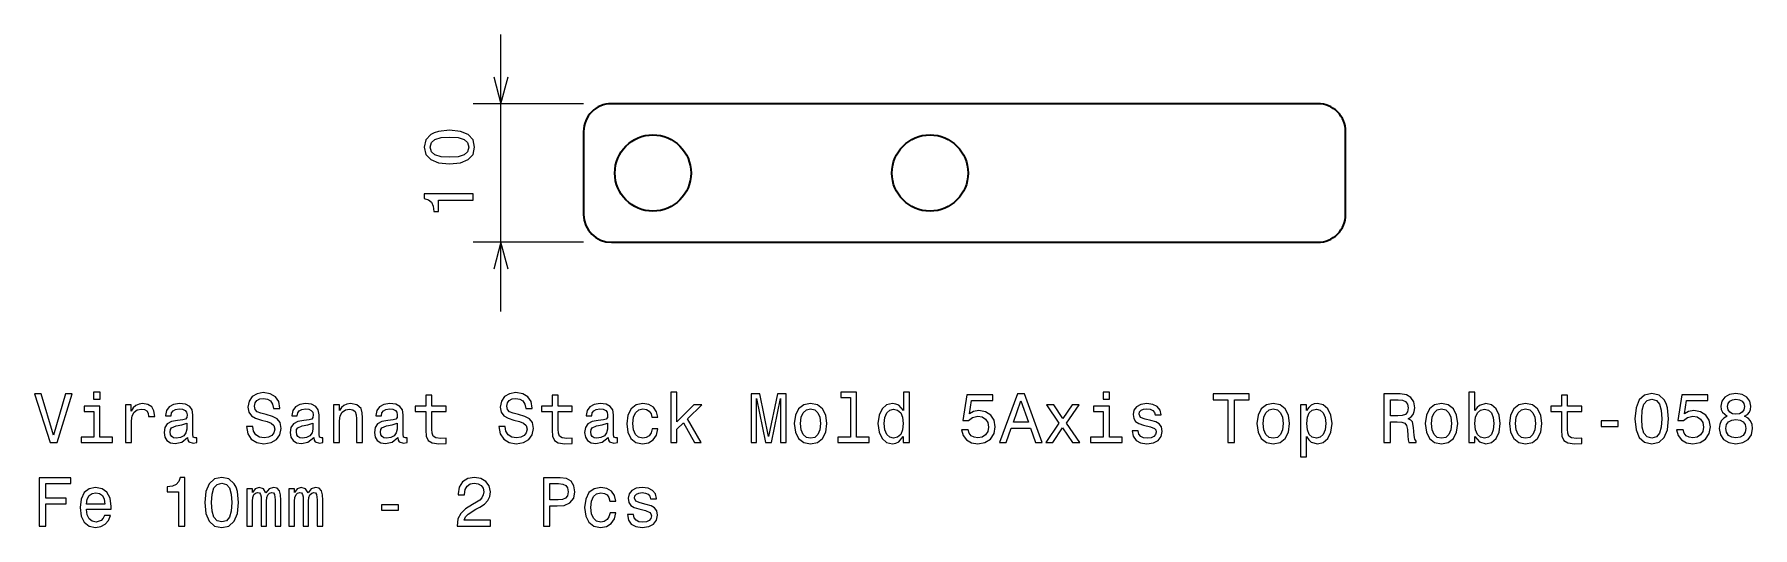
# Model space of a CAD drawing. Extents: x 81 to 205, y 79 to 115.
import ezdxf

# ---------------------------------------------------------------- set-up
doc = ezdxf.new("R2010")
doc.units = 0

msp = doc.modelspace()

# ---------------------------------------------------------------- linework, layer by layer
at = {"color": 7, "lineweight": 13}
msp.add_line((115.024445, 95), (115.024445, 115), dxfattribs=at)
at = {"color": 7, "lineweight": 13, "ltscale": 0.199389}
for p, q in [((121, 110), (113.024445, 110)), ((121, 100), (113.024445, 100))]:
    msp.add_line(p, q, dxfattribs=at)
at = {"color": 7, "lineweight": 35}
for p, q in [((174, 110), (123, 110)), ((123, 100), (174, 100))]:
    msp.add_line(p, q, dxfattribs=at)
at = {"color": 7, "lineweight": 35, "ltscale": 0.15}
for p, q in [((121, 108), (121, 102)), ((176, 102), (176, 108))]:
    msp.add_line(p, q, dxfattribs=at)
at = {"color": 7, "lineweight": 13}
for points in [[(114.506805, 111.931854), (115.024445, 110), (115.542084, 111.931854)], [(115.542084, 98.068146), (115.024445, 100), (114.506805, 98.068146)]]:
    msp.add_lwpolyline(points, dxfattribs=at)
for points in [[(111.314789, 105.652588), (112.106583, 105.728241), (112.671417, 105.965271), (113.014359, 106.343536), (113.125305, 106.868011), (113.014359, 107.387482), (112.671417, 107.765717), (112.106583, 107.997711), (111.314789, 108.0784), (110.528046, 107.997711), (110.215363, 107.901886), (109.95816, 107.765717), (109.615219, 107.387482), (109.499222, 106.868011), (109.615219, 106.343536), (109.963211, 105.965271), (110.528046, 105.728241)], [(111.314789, 106.136749), (110.704559, 106.177094), (110.265793, 106.303162), (110.008591, 106.530121), (109.917816, 106.868011), (110.008591, 107.200867), (110.265793, 107.427826), (110.704559, 107.553894), (111.314789, 107.594238), (111.930069, 107.553894), (112.36882, 107.427826), (112.626022, 107.200867), (112.711761, 106.868011), (112.626022, 106.530121), (112.36882, 106.303162), (111.930069, 106.177094)], [(113.024445, 103.041229), (113.024445, 103.500153), (109.499222, 103.500153), (109.499222, 103.157196), (109.80687, 103.066437), (110.013641, 102.884888), (110.134674, 102.607513), (110.175018, 102.224213), (110.533096, 102.224213), (110.533096, 103.041229)], [(83.610588, 89.070992), (82.73307, 86.090446), (81.83033, 89.070992), (81.351227, 89.070992), (82.480911, 85.565948), (82.985229, 85.565948), (84.089699, 89.070992)], [(86.081772, 85.939148), (86.081772, 88.18338), (84.942001, 88.18338), (84.942001, 87.805145), (85.63797, 87.805145), (85.63797, 85.939148), (84.730186, 85.939148), (84.730186, 85.565948), (86.999641, 85.565948), (86.999641, 85.939148)], [(86.096901, 89.186989), (85.627884, 89.186989), (85.627884, 88.682663), (86.096901, 88.682663)], [(87.927597, 85.565948), (88.371399, 85.565948), (88.371399, 87.11422), (88.416786, 87.487419), (88.552956, 87.754707), (88.774857, 87.916092), (89.072403, 87.971565), (89.294312, 87.936264), (89.460732, 87.835403), (89.5616, 87.663933), (89.596901, 87.431946), (90.045746, 87.431946), (89.985229, 87.840446), (89.818802, 88.13295), (89.541428, 88.309464), (89.163185, 88.36998), (88.905983, 88.329636), (88.684074, 88.228775), (88.487389, 88.057304), (88.331055, 87.825317), (88.331055, 88.274162), (87.927597, 88.274162)], [(92.405983, 85.918976), (92.405983, 85.903847), (92.431198, 85.732376), (92.506844, 85.611336), (92.82457, 85.515518), (93.071686, 85.555862), (93.071686, 85.898804), (92.965775, 85.883675), (92.82457, 85.949234), (92.799355, 86.150963), (92.799355, 87.552979), (92.738831, 87.911049), (92.562317, 88.163208), (92.254684, 88.314507), (91.820969, 88.36998), (91.397331, 88.309464), (91.084656, 88.137993), (90.88797, 87.870705), (90.822403, 87.517677), (90.822403, 87.487419), (91.220825, 87.487419), (91.256126, 87.699234), (91.367073, 87.850533), (91.54863, 87.941307), (91.805832, 87.976608), (92.052956, 87.951393), (92.229469, 87.875748), (92.335373, 87.744621), (92.370674, 87.563065), (92.350502, 87.35125), (92.269814, 87.245346), (92.068085, 87.194908), (91.689842, 87.154564), (91.256126, 87.063789), (90.948486, 86.902405), (90.76693, 86.650246), (90.711456, 86.277046), (90.761887, 85.944191), (90.918228, 85.697075), (91.170387, 85.540733), (91.518372, 85.48526), (91.987389, 85.591164)], [(97.116356, 86.720848), (96.657425, 86.720848), (96.758286, 86.186264), (97.010445, 85.792892), (97.398773, 85.555862), (97.923271, 85.470131), (98.442726, 85.550819), (98.831055, 85.77272), (99.078171, 86.120705), (99.168945, 86.579636), (99.0933, 86.993179), (98.881485, 87.260475), (98.538544, 87.436989), (98.079613, 87.568108), (97.686241, 87.663933), (97.429031, 87.774879), (97.282784, 87.936264), (97.237396, 88.188431), (97.282784, 88.415375), (97.413902, 88.586845), (97.615631, 88.702835), (97.893013, 88.743179), (98.17543, 88.692749), (98.397339, 88.55658), (98.543587, 88.329636), (98.614197, 88.022003), (99.073128, 88.022003), (99.073128, 88.032089), (98.992432, 88.506149), (98.755402, 88.859177), (98.382202, 89.081078), (97.877884, 89.156723), (97.423996, 89.081078), (97.070969, 88.869263), (96.844017, 88.541451), (96.763329, 88.117821), (96.828888, 87.739578), (97.020531, 87.482376), (97.323128, 87.310905), (97.736671, 87.179779), (98.145172, 87.063789), (98.452812, 86.952835), (98.639412, 86.791451), (98.704971, 86.529205), (98.644455, 86.261917), (98.488113, 86.060188), (98.251083, 85.934105), (97.943443, 85.893761), (97.600502, 85.949234), (97.338257, 86.110619), (97.171829, 86.372864)], [(101.514053, 85.918976), (101.514053, 85.903847), (101.539261, 85.732376), (101.614914, 85.611336), (101.932632, 85.515518), (102.179756, 85.555862), (102.179756, 85.898804), (102.073845, 85.883675), (101.932632, 85.949234), (101.907425, 86.150963), (101.907425, 87.552979), (101.846901, 87.911049), (101.670387, 88.163208), (101.362755, 88.314507), (100.929031, 88.36998), (100.505402, 88.309464), (100.192726, 88.137993), (99.99604, 87.870705), (99.930473, 87.517677), (99.930473, 87.487419), (100.328888, 87.487419), (100.364197, 87.699234), (100.475143, 87.850533), (100.6567, 87.941307), (100.91391, 87.976608), (101.161026, 87.951393), (101.33754, 87.875748), (101.443443, 87.744621), (101.478745, 87.563065), (101.458572, 87.35125), (101.377884, 87.245346), (101.176155, 87.194908), (100.797913, 87.154564), (100.364197, 87.063789), (100.056557, 86.902405), (99.875, 86.650246), (99.819527, 86.277046), (99.869957, 85.944191), (100.026299, 85.697075), (100.278458, 85.540733), (100.626442, 85.48526), (101.095459, 85.591164)], [(102.941284, 85.565948), (103.385086, 85.565948), (103.385086, 87.129349), (103.430481, 87.487419), (103.576729, 87.749664), (103.803673, 87.911049), (104.10627, 87.971565), (104.348343, 87.921135), (104.499641, 87.784966), (104.575287, 87.558022), (104.60051, 87.255432), (104.60051, 85.565948), (105.044312, 85.565948), (105.044312, 87.346207), (105.024139, 87.704277), (104.933357, 88.001831), (104.635811, 88.274162), (104.171829, 88.36998), (103.914627, 88.334679), (103.697769, 88.238861), (103.511169, 88.077477), (103.364914, 87.860619), (103.364914, 88.274162), (102.941284, 88.274162)], [(107.586098, 85.918976), (107.586098, 85.903847), (107.611313, 85.732376), (107.686958, 85.611336), (108.004684, 85.515518), (108.251801, 85.555862), (108.251801, 85.898804), (108.145889, 85.883675), (108.004684, 85.949234), (107.979469, 86.150963), (107.979469, 87.552979), (107.918945, 87.911049), (107.742432, 88.163208), (107.434799, 88.314507), (107.001083, 88.36998), (106.577454, 88.309464), (106.264771, 88.137993), (106.068085, 87.870705), (106.002518, 87.517677), (106.002518, 87.487419), (106.40094, 87.487419), (106.436241, 87.699234), (106.547188, 87.850533), (106.728745, 87.941307), (106.985954, 87.976608), (107.23307, 87.951393), (107.409584, 87.875748), (107.515488, 87.744621), (107.550797, 87.563065), (107.530624, 87.35125), (107.449928, 87.245346), (107.248199, 87.194908), (106.869957, 87.154564), (106.436241, 87.063789), (106.128601, 86.902405), (105.947044, 86.650246), (105.891571, 86.277046), (105.942001, 85.944191), (106.098343, 85.697075), (106.350502, 85.540733), (106.698486, 85.48526), (107.167511, 85.591164)], [(109.608429, 87.805145), (109.608429, 86.448517), (109.638687, 86.00975), (109.7799, 85.707161), (110.062317, 85.530647), (110.541428, 85.470131), (111.065918, 85.495346), (111.065918, 85.878632), (110.682632, 85.848366), (110.334656, 85.888718), (110.148056, 86.014793), (110.06736, 86.226608), (110.052231, 86.524162), (110.052231, 87.805145), (111.065918, 87.805145), (111.065918, 88.18338), (110.052231, 88.18338), (110.052231, 88.975174), (109.608429, 88.975174), (109.608429, 88.18338), (108.841858, 88.18338), (108.841858, 87.805145)], [(115.332489, 86.720848), (114.873558, 86.720848), (114.974426, 86.186264), (115.226578, 85.792892), (115.614914, 85.555862), (116.139404, 85.470131), (116.658859, 85.550819), (117.047188, 85.77272), (117.294312, 86.120705), (117.385086, 86.579636), (117.309433, 86.993179), (117.097626, 87.260475), (116.754684, 87.436989), (116.295746, 87.568108), (115.902374, 87.663933), (115.645172, 87.774879), (115.498917, 87.936264), (115.453529, 88.188431), (115.498917, 88.415375), (115.630035, 88.586845), (115.831772, 88.702835), (116.109146, 88.743179), (116.391571, 88.692749), (116.613472, 88.55658), (116.75972, 88.329636), (116.83033, 88.022003), (117.289261, 88.022003), (117.289261, 88.032089), (117.208572, 88.506149), (116.971542, 88.859177), (116.598343, 89.081078), (116.094017, 89.156723), (115.640129, 89.081078), (115.287102, 88.869263), (115.060158, 88.541451), (114.979462, 88.117821), (115.045029, 87.739578), (115.236664, 87.482376), (115.539261, 87.310905), (115.952805, 87.179779), (116.361313, 87.063789), (116.668945, 86.952835), (116.855545, 86.791451), (116.921112, 86.529205), (116.860588, 86.261917), (116.704254, 86.060188), (116.467216, 85.934105), (116.159576, 85.893761), (115.816635, 85.949234), (115.554398, 86.110619), (115.38797, 86.372864)], [(118.716492, 87.805145), (118.716492, 86.448517), (118.74675, 86.00975), (118.88797, 85.707161), (119.170387, 85.530647), (119.64949, 85.470131), (120.173988, 85.495346), (120.173988, 85.878632), (119.790703, 85.848366), (119.442719, 85.888718), (119.256119, 86.014793), (119.17543, 86.226608), (119.160301, 86.524162), (119.160301, 87.805145), (120.173988, 87.805145), (120.173988, 88.18338), (119.160301, 88.18338), (119.160301, 88.975174), (118.716492, 88.975174), (118.716492, 88.18338), (117.949921, 88.18338), (117.949921, 87.805145)], [(122.766205, 85.918976), (122.766205, 85.903847), (122.791428, 85.732376), (122.867065, 85.611336), (123.184799, 85.515518), (123.431915, 85.555862), (123.431915, 85.898804), (123.326004, 85.883675), (123.184799, 85.949234), (123.159576, 86.150963), (123.159576, 87.552979), (123.09906, 87.911049), (122.922546, 88.163208), (122.614914, 88.314507), (122.18119, 88.36998), (121.757561, 88.309464), (121.444885, 88.137993), (121.248199, 87.870705), (121.182632, 87.517677), (121.182632, 87.487419), (121.581047, 87.487419), (121.616348, 87.699234), (121.727303, 87.850533), (121.908859, 87.941307), (122.166061, 87.976608), (122.413177, 87.951393), (122.589691, 87.875748), (122.695602, 87.744621), (122.730904, 87.563065), (122.710732, 87.35125), (122.630035, 87.245346), (122.428314, 87.194908), (122.050064, 87.154564), (121.616348, 87.063789), (121.308716, 86.902405), (121.127159, 86.650246), (121.071686, 86.277046), (121.122116, 85.944191), (121.278458, 85.697075), (121.530617, 85.540733), (121.878601, 85.48526), (122.347618, 85.591164)], [(125.918228, 87.376465), (126.356979, 87.376465), (126.266205, 87.779922), (126.049347, 88.097649), (125.711449, 88.294334), (125.27269, 88.36998), (124.788544, 88.269119), (124.42038, 87.986694), (124.1884, 87.527763), (124.107704, 86.912491), (124.18335, 86.302261), (124.410294, 85.848366), (124.768372, 85.565948), (125.257561, 85.470131), (125.691277, 85.545776), (126.029175, 85.757591), (126.261162, 86.090446), (126.36203, 86.534248), (125.9384, 86.534248), (125.862747, 86.251831), (125.721542, 86.040009), (125.519806, 85.90889), (125.27269, 85.868546), (124.965057, 85.934105), (124.743149, 86.135834), (124.606979, 86.463646), (124.5616, 86.92762), (124.606979, 87.381508), (124.748199, 87.70932), (124.975143, 87.911049), (125.27269, 87.981651), (125.534943, 87.936264), (125.731628, 87.820274), (125.862747, 87.628632)], [(127.289978, 85.565948), (127.73378, 85.565948), (127.73378, 86.519119), (128.197754, 86.967964), (128.994598, 85.565948), (129.493866, 85.565948), (128.500351, 87.275604), (129.519089, 88.274162), (128.95929, 88.274162), (127.73378, 87.053703), (127.73378, 89.186989), (127.289978, 89.186989)], [(133.084656, 85.565948), (133.472977, 85.565948), (133.472977, 88.743179), (134.128601, 85.565948), (134.562317, 85.565948), (135.212891, 88.743179), (135.212891, 85.565948), (135.606262, 85.565948), (135.606262, 89.065948), (134.990982, 89.065948), (134.345459, 85.979492), (133.704956, 89.065948), (133.084656, 89.065948)], [(136.206406, 86.917534), (136.287094, 86.302261), (136.519089, 85.848366), (136.887238, 85.565948), (137.38147, 85.470131), (137.870667, 85.565948), (138.238831, 85.843323), (138.47081, 86.297218), (138.556549, 86.917534), (138.47081, 87.532806), (138.238831, 87.991737), (137.870667, 88.269119), (137.38147, 88.36998), (136.887238, 88.269119), (136.519089, 87.986694), (136.287094, 87.532806)], [(140.256119, 88.813789), (140.256119, 85.939148), (139.343292, 85.939148), (139.343292, 85.565948), (141.607697, 85.565948), (141.607697, 85.939148), (140.699921, 85.939148), (140.699921, 89.186989), (139.56015, 89.186989), (139.56015, 88.813789)], [(144.073837, 85.984535), (144.073837, 85.565948), (144.517639, 85.565948), (144.517639, 89.186989), (144.078888, 89.186989), (144.078888, 87.860619), (143.740982, 88.243904), (143.53421, 88.334679), (143.29718, 88.36998), (142.8685, 88.269119), (142.535645, 87.986694), (142.318787, 87.532806), (142.243149, 86.922577), (142.318787, 86.312347), (142.535645, 85.853409), (142.8685, 85.565948), (143.29718, 85.470131), (143.53421, 85.505432), (143.746033, 85.596207)], [(148.274841, 86.478775), (148.385803, 86.065231), (148.632904, 85.742462), (148.996033, 85.540733), (149.459991, 85.46508), (149.96936, 85.555862), (150.367783, 85.802979), (150.619934, 86.19635), (150.715759, 86.700676), (150.630035, 87.169693), (150.387955, 87.537849), (150.009705, 87.774879), (149.520523, 87.860619), (149.142273, 87.800095), (148.849762, 87.633675), (148.990982, 88.576752), (150.524124, 88.576752), (150.524124, 88.990303), (148.653076, 88.990303), (148.375702, 87.134392), (148.779175, 87.134392), (149.071671, 87.371422), (149.44487, 87.457161), (149.767639, 87.40168), (150.014755, 87.240303), (150.171097, 86.993179), (150.226563, 86.675461), (150.171097, 86.357735), (150.009705, 86.110619), (149.762604, 85.954277), (149.44487, 85.898804), (149.177582, 85.934105), (148.97081, 86.050095), (148.819519, 86.231651), (148.743866, 86.478775)], [(151.028442, 85.565948), (151.492432, 85.565948), (151.86058, 86.594765), (153.257553, 86.594765), (153.625702, 85.565948), (154.099777, 85.565948), (152.818787, 89.070992), (152.304382, 89.070992)], [(152.021973, 87.023438), (152.561584, 88.566666), (153.101227, 87.023438)], [(154.876434, 85.565948), (155.572403, 86.61998), (156.288544, 85.565948), (156.82312, 85.565948), (155.854828, 86.962921), (156.767639, 88.274162), (156.253235, 88.274162), (155.592575, 87.290733), (154.931915, 88.274162), (154.40741, 88.274162), (155.305115, 86.957878), (154.356979, 85.565948)], [(158.94632, 85.939148), (158.94632, 88.18338), (157.806549, 88.18338), (157.806549, 87.805145), (158.502518, 87.805145), (158.502518, 85.939148), (157.594727, 85.939148), (157.594727, 85.565948), (159.864197, 85.565948), (159.864197, 85.939148)], [(158.961456, 89.186989), (158.492432, 89.186989), (158.492432, 88.682663), (158.961456, 88.682663)], [(161.952087, 87.144478), (161.523407, 87.245346), (161.205688, 87.361336), (161.099792, 87.598366), (161.130035, 87.764793), (161.235962, 87.885834), (161.40741, 87.961479), (161.654541, 87.991737), (161.891571, 87.961479), (162.078171, 87.870705), (162.199219, 87.734535), (162.249634, 87.552979), (162.68335, 87.552979), (162.68335, 87.563065), (162.607712, 87.890877), (162.40094, 88.148079), (162.078171, 88.309464), (161.654541, 88.36998), (161.225861, 88.309464), (160.913177, 88.143036), (160.716492, 87.89592), (160.655975, 87.583237), (160.70137, 87.280647), (160.84259, 87.068832), (161.07457, 86.917534), (161.41246, 86.811623), (161.906708, 86.69059), (162.20929, 86.564507), (162.289978, 86.463646), (162.320251, 86.312347), (162.274857, 86.125748), (162.153809, 85.984535), (161.957123, 85.893761), (161.694885, 85.863503), (161.417511, 85.893761), (161.215775, 85.999664), (161.07962, 86.171135), (161.024139, 86.408165), (160.595459, 86.408165), (160.666077, 86.004707), (160.872833, 85.712204), (161.200653, 85.53569), (161.654541, 85.470131), (162.128601, 85.53569), (162.476593, 85.712204), (162.6884, 85.994621), (162.764038, 86.362778), (162.708572, 86.680504), (162.552231, 86.897362), (162.295029, 87.038574)], [(167.509735, 85.565948), (167.973709, 85.565948), (167.973709, 88.642319), (169.032776, 88.642319), (169.032776, 89.065948), (166.445618, 89.065948), (166.445618, 88.642319), (167.509735, 88.642319)], [(169.602676, 86.917534), (169.683365, 86.302261), (169.915344, 85.848366), (170.283508, 85.565948), (170.77774, 85.470131), (171.266937, 85.565948), (171.635101, 85.843323), (171.867081, 86.297218), (171.95282, 86.917534), (171.867081, 87.532806), (171.635101, 87.991737), (171.266937, 88.269119), (170.77774, 88.36998), (170.283508, 88.269119), (169.915344, 87.986694), (169.683365, 87.532806)], [(173.188416, 87.855576), (173.188416, 88.274162), (172.744598, 88.274162), (172.744598, 84.51696), (173.188416, 84.51696), (173.188416, 85.979492), (173.344757, 85.742462), (173.521271, 85.586121), (173.965073, 85.470131), (174.388702, 85.565948), (174.721558, 85.853409), (174.938416, 86.307304), (175.019104, 86.922577), (174.938416, 87.532806), (174.721558, 87.986694), (174.388702, 88.269119), (173.965073, 88.36998), (173.722992, 88.339722), (173.51622, 88.243904), (173.339706, 88.08252)], [(178.761185, 85.565948), (179.230194, 85.565948), (179.230194, 87.043617), (179.70932, 87.043617), (180.062347, 87.028488), (180.284241, 86.957878), (180.405273, 86.791451), (180.455719, 86.493904), (180.480927, 86.040009), (180.511185, 85.742462), (180.571701, 85.565948), (181.101242, 85.565948), (181.101242, 85.661766), (180.985245, 85.802979), (180.944901, 86.065231), (180.909607, 86.630066), (180.823868, 87.04866), (180.70787, 87.179779), (180.526306, 87.275604), (180.728043, 87.40168), (180.869263, 87.578194), (180.960022, 87.800095), (180.990295, 88.06739), (180.919678, 88.49102), (180.717957, 88.808746), (180.385101, 89.000389), (179.931213, 89.065948), (178.761185, 89.065948)], [(179.800079, 88.637276), (180.107727, 88.607018), (180.324585, 88.511192), (180.460754, 88.334679), (180.506134, 88.057304), (180.455719, 87.764793), (180.31955, 87.58828), (180.087555, 87.497505), (179.769836, 87.47229), (179.230194, 87.47229), (179.230194, 88.637276)], [(181.74678, 86.917534), (181.827469, 86.302261), (182.059448, 85.848366), (182.427612, 85.565948), (182.921844, 85.470131), (183.411041, 85.565948), (183.779205, 85.843323), (184.011185, 86.297218), (184.096924, 86.917534), (184.011185, 87.532806), (183.779205, 87.991737), (183.411041, 88.269119), (182.921844, 88.36998), (182.427612, 88.269119), (182.059448, 87.986694), (181.827469, 87.532806)], [(185.33252, 85.984535), (185.660324, 85.596207), (186.109177, 85.470131), (186.532806, 85.565948), (186.870697, 85.853409), (187.08252, 86.312347), (187.163208, 86.922577), (187.08252, 87.532806), (186.865662, 87.986694), (186.532806, 88.269119), (186.109177, 88.36998), (185.665375, 88.238861), (185.48381, 88.077477), (185.33252, 87.860619), (185.33252, 89.186989), (184.888702, 89.186989), (184.888702, 85.565948), (185.33252, 85.565948)], [(187.818832, 86.917534), (187.899521, 86.302261), (188.1315, 85.848366), (188.499664, 85.565948), (188.993896, 85.470131), (189.483093, 85.565948), (189.851257, 85.843323), (190.083237, 86.297218), (190.168976, 86.917534), (190.083237, 87.532806), (189.851257, 87.991737), (189.483093, 88.269119), (188.993896, 88.36998), (188.499664, 88.269119), (188.1315, 87.986694), (187.899521, 87.532806)], [(191.581085, 87.805145), (191.581085, 86.448517), (191.611343, 86.00975), (191.752548, 85.707161), (192.034973, 85.530647), (192.514069, 85.470131), (193.038574, 85.495346), (193.038574, 85.878632), (192.655289, 85.848366), (192.307312, 85.888718), (192.120697, 86.014793), (192.040009, 86.226608), (192.024887, 86.524162), (192.024887, 87.805145), (193.038574, 87.805145), (193.038574, 88.18338), (192.024887, 88.18338), (192.024887, 88.975174), (191.581085, 88.975174), (191.581085, 88.18338), (190.814514, 88.18338), (190.814514, 87.805145)], [(196.886566, 87.275604), (196.962219, 86.483818), (197.199249, 85.918976), (197.577484, 85.576035), (198.10199, 85.46508), (198.621429, 85.576035), (198.999664, 85.918976), (199.231659, 86.483818), (199.312347, 87.275604), (199.231659, 88.062347), (199.135834, 88.375023), (198.999664, 88.632233), (198.621429, 88.975174), (198.10199, 89.091164), (197.577484, 88.975174), (197.199249, 88.62719), (196.962219, 88.062347)], [(197.370712, 87.275604), (197.411057, 87.885834), (197.53714, 88.324593), (197.764084, 88.581802), (198.10199, 88.672577), (198.434845, 88.581802), (198.661774, 88.324593), (198.787857, 87.885834), (198.828217, 87.275604), (198.787857, 86.660332), (198.661774, 86.221565), (198.434845, 85.964363), (198.10199, 85.878632), (197.764084, 85.964363), (197.53714, 86.221565), (197.411057, 86.660332)], [(199.887283, 86.478775), (199.99823, 86.065231), (200.245361, 85.742462), (200.608459, 85.540733), (201.072449, 85.46508), (201.581818, 85.555862), (201.980225, 85.802979), (202.232391, 86.19635), (202.328217, 86.700676), (202.242462, 87.169693), (202.000397, 87.537849), (201.622162, 87.774879), (201.132965, 87.860619), (200.75473, 87.800095), (200.462219, 87.633675), (200.603424, 88.576752), (202.136566, 88.576752), (202.136566, 88.990303), (200.265533, 88.990303), (199.988159, 87.134392), (200.391602, 87.134392), (200.684113, 87.371422), (201.057312, 87.457161), (201.380081, 87.40168), (201.627197, 87.240303), (201.783539, 86.993179), (201.83902, 86.675461), (201.783539, 86.357735), (201.622162, 86.110619), (201.375031, 85.954277), (201.057312, 85.898804), (200.790024, 85.934105), (200.583252, 86.050095), (200.431946, 86.231651), (200.356308, 86.478775)], [(203.548676, 87.452118), (203.291473, 87.310905), (203.11496, 87.11422), (203.003998, 86.867104), (202.968704, 86.56955), (203.049393, 86.120705), (203.281372, 85.77272), (203.659622, 85.550819), (204.174042, 85.46508), (204.683395, 85.550819), (205.061646, 85.77272), (205.29364, 86.120705), (205.379364, 86.56955), (205.33902, 86.867104), (205.233109, 87.11422), (205.051544, 87.310905), (204.799393, 87.452118), (205.001129, 87.573151), (205.142334, 87.739578), (205.228058, 87.941307), (205.258331, 88.188431), (205.177643, 88.546494), (204.96582, 88.833961), (204.622879, 89.020561), (204.174042, 89.091164), (203.720139, 89.020561), (203.377197, 88.833961), (203.160339, 88.546494), (203.084686, 88.188431), (203.109909, 87.941307), (203.195648, 87.739578)], [(203.563812, 88.148079), (203.604156, 88.36998), (203.725189, 88.541451), (203.916824, 88.647362), (204.174042, 88.687706), (204.426193, 88.647362), (204.617828, 88.541451), (204.738876, 88.36998), (204.784271, 88.148079), (204.738876, 87.921135), (204.617828, 87.744621), (204.426193, 87.628632), (204.174042, 87.593323), (203.916824, 87.633675), (203.725189, 87.744621), (203.604156, 87.921135)], [(92.355545, 86.514076), (92.295029, 86.251831), (92.133644, 86.050095), (91.891571, 85.918976), (91.594017, 85.873589), (91.402374, 85.898804), (91.266212, 85.979492), (91.180473, 86.120705), (91.155258, 86.31739), (91.17543, 86.493904), (91.256126, 86.61998), (91.578888, 86.761192), (91.987389, 86.821709), (92.355545, 86.942749)], [(101.463615, 86.514076), (101.403099, 86.251831), (101.241714, 86.050095), (100.999641, 85.918976), (100.702087, 85.873589), (100.510445, 85.898804), (100.374283, 85.979492), (100.288544, 86.120705), (100.263329, 86.31739), (100.283501, 86.493904), (100.364197, 86.61998), (100.686958, 86.761192), (101.095459, 86.821709), (101.463615, 86.942749)], [(107.53566, 86.514076), (107.475143, 86.251831), (107.313759, 86.050095), (107.071686, 85.918976), (106.774139, 85.873589), (106.582489, 85.898804), (106.446327, 85.979492), (106.360596, 86.120705), (106.335373, 86.31739), (106.355545, 86.493904), (106.436241, 86.61998), (106.759003, 86.761192), (107.167511, 86.821709), (107.53566, 86.942749)], [(122.715775, 86.514076), (122.655258, 86.251831), (122.493874, 86.050095), (122.251801, 85.918976), (121.954247, 85.873589), (121.762604, 85.898804), (121.626434, 85.979492), (121.540703, 86.120705), (121.515488, 86.31739), (121.53566, 86.493904), (121.616348, 86.61998), (121.939117, 86.761192), (122.347618, 86.821709), (122.715775, 86.942749)], [(136.660294, 86.922577), (136.705688, 87.376465), (136.846893, 87.704277), (137.073837, 87.906006), (137.38147, 87.976608), (137.684067, 87.906006), (137.911011, 87.70932), (138.052231, 87.376465), (138.102661, 86.922577), (138.052231, 86.463646), (137.911011, 86.130791), (137.684067, 85.929062), (137.38147, 85.863503), (137.073837, 85.929062), (136.846893, 86.130791), (136.705688, 86.463646)], [(143.372833, 87.971565), (143.665344, 87.900963), (143.887238, 87.704277), (144.018356, 87.376465), (144.068787, 86.922577), (144.018356, 86.463646), (143.887238, 86.135834), (143.665344, 85.934105), (143.372833, 85.868546), (143.095459, 85.934105), (142.883636, 86.135834), (142.742432, 86.468689), (142.697037, 86.922577), (142.742432, 87.371422), (142.883636, 87.699234), (143.095459, 87.900963)], [(170.056564, 86.922577), (170.101959, 87.376465), (170.243164, 87.704277), (170.470108, 87.906006), (170.77774, 87.976608), (171.080338, 87.906006), (171.307281, 87.70932), (171.448486, 87.376465), (171.498932, 86.922577), (171.448486, 86.463646), (171.307281, 86.130791), (171.080338, 85.929062), (170.77774, 85.863503), (170.470108, 85.929062), (170.243164, 86.130791), (170.101959, 86.463646)], [(173.88942, 85.868546), (173.591873, 85.934105), (173.375015, 86.135834), (173.238846, 86.463646), (173.193451, 86.922577), (173.238846, 87.376465), (173.375015, 87.704277), (173.591873, 87.900963), (173.88942, 87.971565), (174.161758, 87.900963), (174.378616, 87.699234), (174.514771, 87.371422), (174.565216, 86.922577), (174.514771, 86.468689), (174.378616, 86.135834), (174.161758, 85.934105)], [(182.200668, 86.922577), (182.246063, 87.376465), (182.387268, 87.704277), (182.614212, 87.906006), (182.921844, 87.976608), (183.224442, 87.906006), (183.451385, 87.70932), (183.59259, 87.376465), (183.643036, 86.922577), (183.59259, 86.463646), (183.451385, 86.130791), (183.224442, 85.929062), (182.921844, 85.863503), (182.614212, 85.929062), (182.387268, 86.130791), (182.246063, 86.463646)], [(186.70932, 86.922577), (186.658875, 86.468689), (186.52272, 86.135834), (186.305862, 85.934105), (186.033524, 85.868546), (185.735977, 85.934105), (185.519119, 86.135834), (185.38295, 86.463646), (185.337555, 86.922577), (185.38295, 87.376465), (185.519119, 87.704277), (185.735977, 87.900963), (186.033524, 87.971565), (186.305862, 87.900963), (186.52272, 87.699234), (186.658875, 87.371422)], [(188.27272, 86.922577), (188.318115, 87.376465), (188.45932, 87.704277), (188.686264, 87.906006), (188.993896, 87.976608), (189.296494, 87.906006), (189.523438, 87.70932), (189.664642, 87.376465), (189.715088, 86.922577), (189.664642, 86.463646), (189.523438, 86.130791), (189.296494, 85.929062), (188.993896, 85.863503), (188.686264, 85.929062), (188.45932, 86.130791), (188.318115, 86.463646)], [(194.455719, 86.720848), (195.676178, 86.720848), (195.676178, 87.119263), (194.455719, 87.119263)], [(203.45285, 86.579636), (203.49823, 86.846931), (203.644501, 87.04866), (203.871429, 87.179779), (204.174042, 87.225174), (204.471588, 87.179779), (204.698532, 87.04866), (204.844788, 86.846931), (204.895218, 86.579636), (204.844788, 86.292175), (204.698532, 86.075317), (204.471588, 85.934105), (204.174042, 85.888718), (203.871429, 85.934105), (203.644501, 86.075317), (203.49823, 86.292175)], [(81.699203, 79.519119), (82.168228, 79.519119), (82.168228, 81.127907), (83.640846, 81.127907), (83.640846, 81.546494), (82.168228, 81.546494), (82.168228, 82.59549), (83.978745, 82.59549), (83.978745, 83.019119), (81.699203, 83.019119)], [(85.113472, 80.744621), (86.888687, 80.744621), (86.89373, 80.951393), (86.813042, 81.531364), (86.591141, 81.965088), (86.238113, 82.227333), (85.769089, 82.323151), (85.310158, 82.22229), (84.95713, 81.939865), (84.730186, 81.480934), (84.649498, 80.875748), (84.725143, 80.255432), (84.952087, 79.801537), (85.300072, 79.519119), (85.75396, 79.423302), (86.147331, 79.488861), (86.4701, 79.660332), (86.70713, 79.932663), (86.8433, 80.295776), (86.404541, 80.295776), (86.313759, 80.094048), (86.18264, 79.942749), (85.809441, 79.821716), (85.521973, 79.87719), (85.305115, 80.053703), (85.163902, 80.341164), (85.113472, 80.729492)], [(85.113472, 81.117821), (85.168945, 81.465805), (85.305115, 81.723007), (85.511887, 81.879349), (85.784225, 81.934822), (86.051514, 81.879349), (86.258286, 81.723007), (86.384369, 81.465805), (86.429756, 81.117821)], [(91.750359, 79.519119), (92.209297, 79.519119), (92.209297, 83.044334), (91.866356, 83.044334), (91.775574, 82.736702), (91.594017, 82.529922), (91.316643, 82.40889), (90.933357, 82.368546), (90.933357, 82.010475), (91.750359, 82.010475)], [(93.661743, 81.228775), (93.737396, 80.436989), (93.974426, 79.872147), (94.352669, 79.529205), (94.877159, 79.418251), (95.396614, 79.529205), (95.774857, 79.872147), (96.006844, 80.436989), (96.08754, 81.228775), (96.006844, 82.015518), (95.911026, 82.328194), (95.774857, 82.585403), (95.396614, 82.928345), (94.877159, 83.044334), (94.352669, 82.928345), (93.974426, 82.58036), (93.737396, 82.015518)], [(94.145889, 81.228775), (94.186241, 81.839005), (94.312317, 82.277763), (94.539268, 82.534973), (94.877159, 82.625748), (95.210014, 82.534973), (95.436958, 82.277763), (95.563042, 81.839005), (95.603386, 81.228775), (95.563042, 80.613503), (95.436958, 80.174736), (95.210014, 79.917534), (94.877159, 79.831802), (94.539268, 79.917534), (94.312317, 80.174736), (94.186241, 80.613503)], [(96.692726, 79.519119), (97.101227, 79.519119), (97.101227, 81.329636), (97.126442, 81.601974), (97.202087, 81.79866), (97.318085, 81.91465), (97.469383, 81.960045), (97.590416, 81.919693), (97.671112, 81.818832), (97.711456, 81.647362), (97.726585, 81.420418), (97.726585, 79.519119), (98.109871, 79.519119), (98.109871, 81.329636), (98.135086, 81.596931), (98.210739, 81.793617), (98.331772, 81.91465), (98.48307, 81.960045), (98.604111, 81.919693), (98.684799, 81.818832), (98.735229, 81.420418), (98.735229, 79.519119), (99.14373, 79.519119), (99.14373, 81.39016), (99.118515, 81.778488), (99.037827, 82.076035), (98.876442, 82.257591), (98.614197, 82.323151), (98.306557, 82.22229), (98.069527, 81.929779), (97.882927, 82.217247), (97.570244, 82.323151), (97.282784, 82.22229), (97.086098, 81.939865), (97.086098, 82.227333), (96.692726, 82.227333)], [(99.728745, 79.519119), (100.137253, 79.519119), (100.137253, 81.329636), (100.16246, 81.601974), (100.238113, 81.79866), (100.354111, 81.91465), (100.505402, 81.960045), (100.626442, 81.919693), (100.70713, 81.818832), (100.747482, 81.647362), (100.762604, 81.420418), (100.762604, 79.519119), (101.145889, 79.519119), (101.145889, 81.329636), (101.171112, 81.596931), (101.246758, 81.793617), (101.367798, 81.91465), (101.519089, 81.960045), (101.640129, 81.919693), (101.720825, 81.818832), (101.771255, 81.420418), (101.771255, 79.519119), (102.179756, 79.519119), (102.179756, 81.39016), (102.154541, 81.778488), (102.073845, 82.076035), (101.91246, 82.257591), (101.650215, 82.323151), (101.342575, 82.22229), (101.105545, 81.929779), (100.918945, 82.217247), (100.60627, 82.323151), (100.318802, 82.22229), (100.122116, 81.939865), (100.122116, 82.227333), (99.728745, 82.227333)], [(111.862747, 79.519119), (114.268372, 79.519119), (114.268372, 79.952835), (112.367073, 79.952835), (112.472977, 80.189865), (112.654541, 80.386551), (113.21434, 80.744621), (113.511887, 80.89592), (113.844742, 81.112778), (114.081772, 81.364944), (114.217941, 81.662491), (114.268372, 82.000389), (114.182632, 82.424019), (113.945602, 82.756874), (113.582489, 82.968689), (113.113472, 83.044334), (112.629318, 82.958603), (112.261169, 82.721565), (112.024132, 82.34333), (111.943443, 81.844048), (111.943443, 81.773445), (112.402374, 81.773445), (112.402374, 81.813789), (112.447769, 82.156731), (112.583931, 82.40889), (112.800789, 82.570274), (113.088257, 82.625748), (113.380768, 82.575317), (113.597626, 82.449234), (113.738831, 82.252548), (113.789261, 82.005432), (113.75396, 81.773445), (113.658142, 81.576759), (113.496758, 81.405289), (113.274857, 81.25399), (112.977303, 81.092606), (112.48307, 80.779922), (112.135086, 80.447075), (111.928314, 80.043617), (111.862747, 79.534248)], [(118.101227, 79.519119), (118.565201, 79.519119), (118.565201, 80.996788), (119.079605, 80.996788), (119.59906, 81.022003), (120.012604, 81.198517), (120.279892, 81.541451), (120.370674, 82.010475), (120.300064, 82.444191), (120.098343, 82.761917), (119.765488, 82.95356), (119.3116, 83.019119), (118.101227, 83.019119)], [(119.185516, 82.590446), (119.488113, 82.560188), (119.710007, 82.464363), (119.841141, 82.287849), (119.88652, 82.010475), (119.83609, 81.717964), (119.699921, 81.541451), (119.467941, 81.450676), (119.150208, 81.425461), (118.565201, 81.425461), (118.565201, 82.590446)], [(122.882202, 81.329636), (123.320961, 81.329636), (123.230179, 81.733093), (123.013321, 82.050819), (122.67543, 82.247505), (122.236664, 82.323151), (121.752518, 82.22229), (121.384361, 81.939865), (121.152374, 81.480934), (121.071686, 80.865662), (121.147331, 80.255432), (121.374275, 79.801537), (121.732346, 79.519119), (122.221542, 79.423302), (122.655258, 79.498947), (122.993149, 79.710762), (123.225143, 80.043617), (123.326004, 80.487419), (122.902374, 80.487419), (122.826721, 80.205002), (122.685516, 79.993179), (122.483788, 79.862061), (122.236664, 79.821716), (121.929031, 79.887276), (121.70713, 80.089005), (121.570961, 80.416817), (121.525574, 80.880791), (121.570961, 81.334679), (121.712173, 81.662491), (121.939117, 81.86422), (122.236664, 81.934822), (122.498917, 81.889435), (122.695602, 81.773445), (122.826721, 81.581802)], [(125.519806, 81.097649), (125.091133, 81.198517), (124.773407, 81.314507), (124.667503, 81.551537), (124.697762, 81.717964), (124.803665, 81.839005), (124.975143, 81.91465), (125.22226, 81.944908), (125.45929, 81.91465), (125.645889, 81.823875), (125.766922, 81.687706), (125.81736, 81.506149), (126.251076, 81.506149), (126.251076, 81.516235), (126.17543, 81.844048), (125.968658, 82.10125), (125.645889, 82.262634), (125.22226, 82.323151), (124.793579, 82.262634), (124.480904, 82.096207), (124.284218, 81.849091), (124.223694, 81.536407), (124.269089, 81.233818), (124.410294, 81.022003), (124.642288, 80.870705), (124.980179, 80.764793), (125.474419, 80.643761), (125.777008, 80.517677), (125.857704, 80.416817), (125.887962, 80.265518), (125.842575, 80.078918), (125.721542, 79.937706), (125.524857, 79.846931), (125.262604, 79.816673), (124.985229, 79.846931), (124.783493, 79.952835), (124.647331, 80.124306), (124.591858, 80.361336), (124.163177, 80.361336), (124.23378, 79.957878), (124.440552, 79.665375), (124.768372, 79.488861), (125.22226, 79.423302), (125.69632, 79.488861), (126.044304, 79.665375), (126.256119, 79.947792), (126.331772, 80.315948), (126.276291, 80.633675), (126.119949, 80.850533), (125.862747, 80.991745)], [(106.411026, 80.674019), (107.631485, 80.674019), (107.631485, 81.072433), (106.411026, 81.072433)]]:
    msp.add_lwpolyline(points, close=True, dxfattribs=at)
at = {"color": 7, "lineweight": 35}
for centre in [(126, 105), (146, 105)]:
    msp.add_circle(centre, 2.75, dxfattribs=at)
for centre, start, end in [((123, 108), 90.000003, 180.000005), ((174, 108), 0, 90.000003), ((123, 102), 180.000005, 269.999997), ((174, 102), 269.999997, 360)]:
    msp.add_arc(centre, 2, start, end, dxfattribs=at)

doc.saveas('drawing.dxf')
